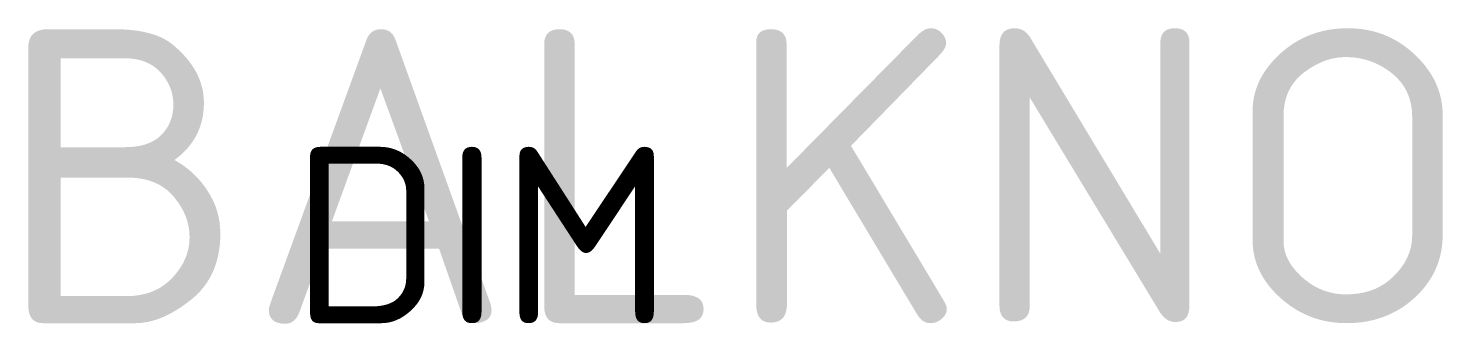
# Model space of a CAD drawing. Header units: millimetres. Extents: x 0.5 to 24.6, y 0 to 5.
import ezdxf

# ---------------------------------------------------------------- set-up
doc = ezdxf.new("R2010")
doc.units = ezdxf.units.MM
doc.styles.add('Lab2012', font='isocpeur.ttf')

msp = doc.modelspace()

# ---------------------------------------------------------------- texts
at = {"color": 6, "transparency": 33554687, "style": 'Lab2012'}
msp.add_attdef('BALKNO', (0, 0), '', height=5, dxfattribs=at)
at = {"color": 2, "transparency": 33554687, "style": 'Lab2012'}
msp.add_attdef('DIM', (5, 0), '(.x.)', height=3, dxfattribs=at)

doc.saveas('drawing.dxf')
